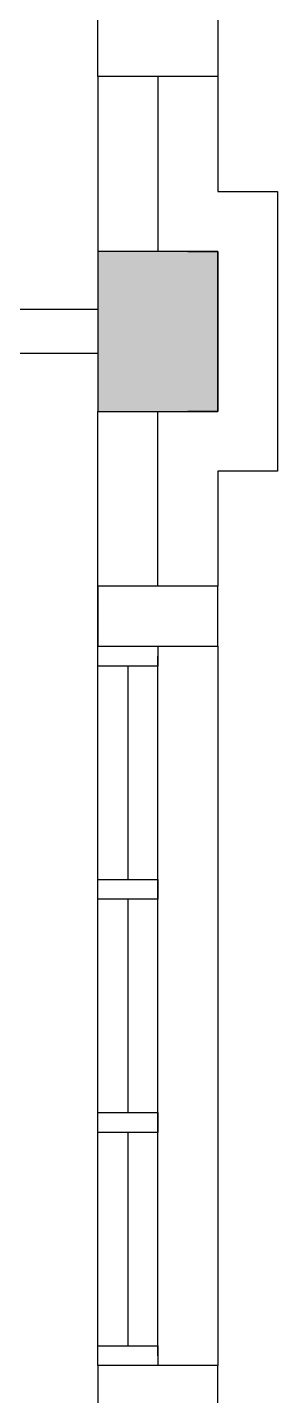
# Model space of a CAD drawing. Header units: inches. Extents: x -86408137 to 595769, y 1041006 to 3160331.
# Drawn here: x 149750 to 150377, y 1079220 to 1082643 of the extents above; entities that cross this region are included whole.
import ezdxf

# ---------------------------------------------------------------- set-up
doc = ezdxf.new("R2010")
doc.units = ezdxf.units.IN
doc.header["$MEASUREMENT"] = 0
doc.layers.add('COLUMN', color=8, linetype='Continuous', lineweight=30)
for name, color, linetype in [('LW', 2, 'Continuous'), ('partition', 8, 'Continuous'), ('WALL', 1, 'Continuous'), ('WIN', 9, 'Continuous')]:
    doc.layers.add(name, color=color, linetype=linetype)

msp = doc.modelspace()

# ---------------------------------------------------------------- linework, layer by layer
at = {"layer": 'COLUMN'}
msp.add_lwpolyline([(150226.6, 1082082.5), (149926.6, 1082082.5), (149926.6, 1081682.5), (150226.6, 1081682.5)], close=True, dxfattribs=at)
msp.add_solid([(150226.6, 1082082.5), (149926.6, 1082082.5), (150226.6, 1081682.5), (149926.6, 1081682.5)], dxfattribs=at)
at = {"layer": 'LW'}
msp.add_line((150226.6, 1081095), (150226.6, 1079295), dxfattribs=at)
for points in [[(150226.6, 1082520), (150226.6, 1082232.5), (150376.6, 1082232.5), (150376.6, 1081532.5), (150226.6, 1081532.5), (150226.6, 1081245)], [(150151.6, 1082082.5), (150226.6, 1082082.5), (150226.6, 1081682.5), (150151.6, 1081682.5)]]:
    msp.add_lwpolyline(points, dxfattribs=at)
at = {"layer": 'partition'}
for p, q in [((149926.6, 1081937.5), (145926.6, 1081937.5)), ((149926.6, 1081827.5), (145926.6, 1081827.5))]:
    msp.add_line(p, q, dxfattribs=at)
at = {"layer": 'WALL'}
for p, q in [((149926.6, 1082520), (149926.6, 1082082.5)), ((150076.6, 1082520), (150076.6, 1082082.5)), ((149926.6, 1081095), (149926.6, 1081682.5)), ((150076.6, 1081245), (150076.6, 1081682.5)), ((149926.6, 1079295), (149926.6, 1078707.5))]:
    msp.add_line(p, q, dxfattribs=at)
for points in [[(149926.6, 1082520), (149926.6, 1082670), (150226.6, 1082670), (150226.6, 1082520)], [(149926.6, 1081245), (149926.6, 1081095), (150226.6, 1081095), (150226.6, 1081245)], [(149926.6, 1079295), (149926.6, 1079145), (150226.6, 1079145), (150226.6, 1079295)]]:
    msp.add_lwpolyline(points, close=True, dxfattribs=at)
at = {"layer": 'WIN'}
for p, q in [((149926.6, 1079295), (149926.6, 1081095)), ((150076.6, 1079320), (150076.6, 1081070)), ((150001.6, 1081045), (150001.6, 1080511.7)), ((150001.6, 1080461.7), (150001.6, 1079928.3)), ((150001.6, 1079878.3), (150001.6, 1079345))]:
    msp.add_line(p, q, dxfattribs=at)
for points in [[(150076.6, 1081095), (150076.6, 1081045), (149926.6, 1081045), (149926.6, 1081095)], [(150076.6, 1080511.7), (150076.6, 1080461.7), (149926.6, 1080461.7), (149926.6, 1080511.7)], [(150076.6, 1079928.3), (150076.6, 1079878.3), (149926.6, 1079878.3), (149926.6, 1079928.3)], [(150076.6, 1079345), (150076.6, 1079295), (149926.6, 1079295), (149926.6, 1079345)]]:
    msp.add_lwpolyline(points, close=True, dxfattribs=at)

doc.saveas('drawing.dxf')
